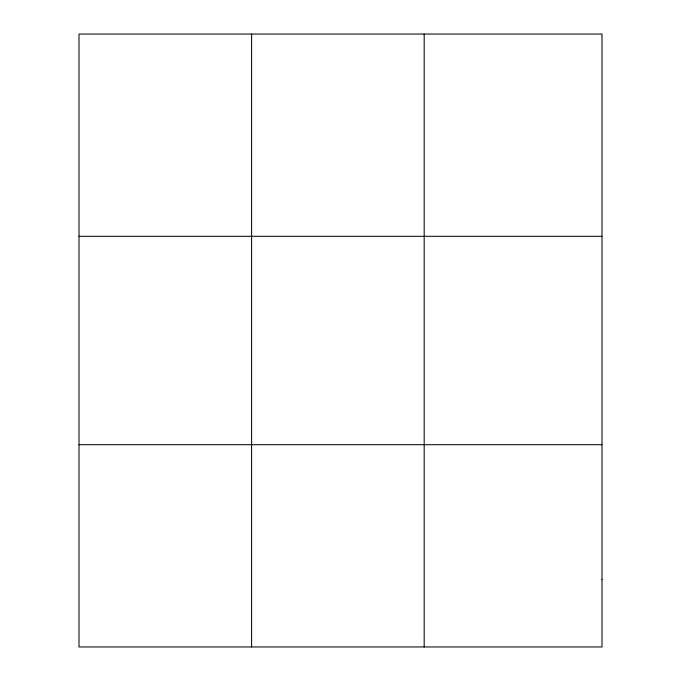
<?xml version="1.0" encoding="UTF-8"?>
<svg xmlns="http://www.w3.org/2000/svg" width="681" height="681" viewBox="0 0 681 681"><rect width="100%" height="100%" fill="white"/><g stroke="black" fill="none" stroke-linecap="round" stroke-linejoin="round"><path stroke-width="1.02" d="M251.595 646.95L251.595 34.05M424.178 646.95L424.178 34.05M79.005 236.307L601.995 236.307M79.005 444.693L601.995 444.693M601.995 579.531L601.995 646.95L79.005 646.95L79.005 34.05L601.995 34.05L601.995 579.531"/></g></svg>
